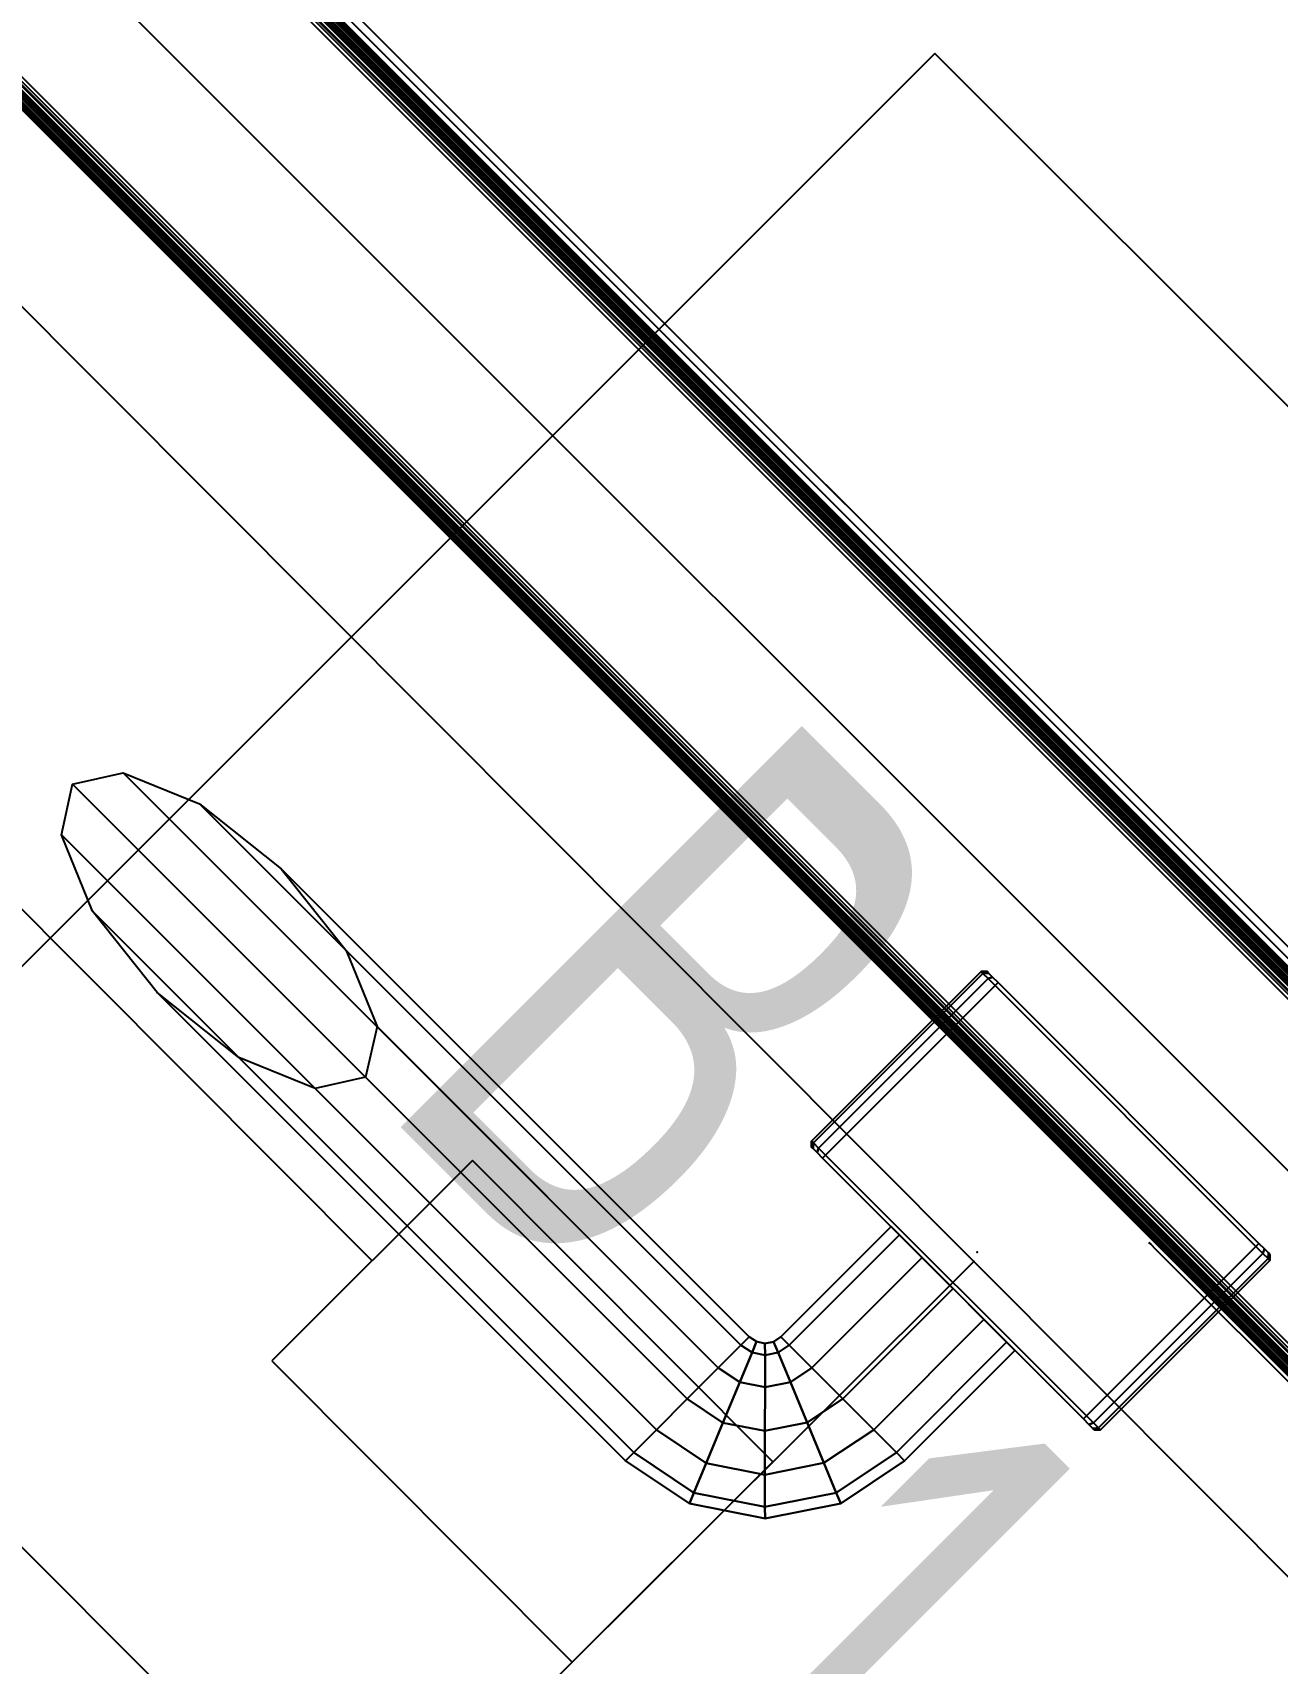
# Model space of a CAD drawing. Extents: x -170 to 1783, y -20 to 1205.
# Drawn here: x -10.89 to -2.11, y 358.24 to 369.74 of the extents above; entities that cross this region are included whole.
import ezdxf
from ezdxf.enums import TextEntityAlignment as Align

# ---------------------------------------------------------------- set-up
doc = ezdxf.new("R2010")
doc.units = 0
doc.header["$LTSCALE"] = 96
doc.header["$MEASUREMENT"] = 0
for name, color, linetype in [('A-FURN-3-PANEL-KNOCK', 7, 'Continuous'), ('A-FURN-3-PANEL-RACE', 7, 'Continuous'), ('A-FURN-3-PANEL-SIDE1', 7, 'Continuous'), ('A-FURN-3-PANEL-SIDE2', 7, 'Continuous'), ('A-FURN-3-PANEL-TOPCAP', 7, 'Continuous'), ('A-FURN-3-POWER-BFM-BOX', 7, 'Continuous'), ('A-FURN-3-POWER-BFM-CONDUIT', 7, 'Continuous'), ('A-FURN-3-WKSF-TOP', 7, 'Continuous'), ('A-FURN-3-WKSF-TRIM', 7, 'Continuous'), ('A-FURN-P-PNLS', 7, 'Continuous'), ('A-FURN-P-PNLS-POWR', 7, 'Continuous'), ('A-FURN-P-WKSF', 7, 'Continuous'), ('A-GLAZ_A', 7, 'Continuous'), ('A-WALL-BLOW_A', 7, 'Continuous'), ('A-WALL-EXT_A', 7, 'Continuous'), ('MAIN_ELECTRICAL', 7, 'Continuous'), ('MAIN_PANEL', 7, 'Continuous'), ('MAIN_WKSURF', 7, 'Continuous'), ('SM', 7, 'Continuous'), ('X-BASE-04-EXISTING_A', 7, 'Continuous')]:
    doc.layers.add(name, color=color, linetype=linetype)

# ---------------------------------------------------------------- blocks, each defined once
blk = doc.blocks.new('EC-EFP-456')
at = {"layer": 'A-FURN-3-PANEL-KNOCK', "color": 30, "linetype": 'Continuous'}
for points, invisible_edges in [([(5.49, 2.05, 3.54), (2.61, 2.05, 3.54), (2.61, 2.05, 0.94), (5.49, 2.05, 0.94)], 5), ([(5.49, 2.05, 0.94), (2.61, 2.05, 0.94), (2.629, 2.05, 0.87), (5.471, 2.05, 0.87)], 5), ([(2.61, 2.05, 3.54), (5.49, 2.05, 3.54), (5.471, 2.05, 3.61), (2.629, 2.05, 3.61)], 5), ([(2.629, 2.05, 3.61), (5.471, 2.05, 3.61), (5.42, 2.05, 3.662), (2.68, 2.05, 3.662)], 5), ([(5.471, 2.05, 0.87), (2.629, 2.05, 0.87), (2.68, 2.05, 0.819), (5.42, 2.05, 0.819)], 5), ([(2.68, 2.05, 3.662), (5.42, 2.05, 3.662), (5.35, 2.05, 3.68), (2.75, 2.05, 3.68)], 1), ([(5.42, 2.05, 0.819), (2.68, 2.05, 0.819), (2.75, 2.05, 0.8), (5.35, 2.05, 0.8)], 1)]:
    blk.add_3dface(points, dxfattribs=dict(at, invisible_edges=invisible_edges))
at = {"layer": 'A-FURN-3-PANEL-RACE', "color": 40, "linetype": 'Continuous'}
for points, invisible_edges in [([(0.08, 2.013, 3.515), (0.08, 2.013, 0.396), (47.92, 2.013, 0.396), (47.92, 2.013, 3.515)], 8), ([(0.5, 1.575, 0.396), (47.5, 1.575, 0.396), (0.08, 2.013, 0.396), (0.08, 1.575, 0.396)], 3), ([(47.5, 1.575, 0.396), (47.92, 1.575, 0.396), (47.92, 2.013, 0.396), (0.08, 2.013, 0.396)], 8), ([(0.6, 2.013, 4.085), (0.6, 2.013, 3.515), (47.4, 2.013, 3.515), (47.4, 2.013, 4.085)], 2), ([(47.86, 1.953, 0.456), (0.14, 1.953, 0.456), (0.14, 1.953, 3.515), (47.86, 1.953, 3.515)], 4), ([(0.5, 1.575, 0.456), (0.14, 1.575, 0.456), (0.14, 1.953, 0.456), (47.5, 1.575, 0.456)], 12), ([(47.5, 1.575, 0.456), (0.14, 1.953, 0.456), (47.86, 1.953, 0.456), (47.86, 1.575, 0.456)], 1), ([(47.4, 1.953, 3.515), (0.6, 1.953, 3.515), (0.6, 1.953, 4.085), (47.4, 1.953, 4.085)], 1), ([(2.098, 1.263, 0.396), (45.902, 1.263, 0.396), (0.5, 1.575, 0.396), (0.5, 1.263, 0.396)], 3), ([(47.5, 1.263, 0.396), (47.5, 1.575, 0.396), (0.5, 1.575, 0.396), (45.902, 1.263, 0.396)], 6), ([(2.098, 1.263, 0.456), (0.5, 1.263, 0.456), (0.5, 1.575, 0.456), (45.902, 1.263, 0.456)], 12), ([(47.5, 1.263, 0.456), (45.902, 1.263, 0.456), (0.5, 1.575, 0.456), (47.5, 1.575, 0.456)], 6), ([(2.098, 1.263, 0.396), (2.229, 1.227, 0.396), (45.771, 1.227, 0.396), (45.902, 1.263, 0.396)], 10), ([(2.098, 1.263, 0.456), (45.902, 1.263, 0.456), (45.771, 1.227, 0.456), (2.229, 1.227, 0.456)], 5), ([(2.229, 1.227, 0.456), (45.771, 1.227, 0.456), (45.675, 1.131, 0.456), (2.325, 1.131, 0.456)], 5), ([(2.229, 1.227, 0.396), (2.325, 1.131, 0.396), (45.675, 1.131, 0.396), (45.771, 1.227, 0.396)], 10), ([(2.325, 1.131, 0.396), (2.36, 1, 0.396), (45.639, 1, 0.396), (45.675, 1.131, 0.396)], 10), ([(2.325, 1.131, 0.456), (45.675, 1.131, 0.456), (45.639, 1, 0.456), (2.36, 1, 0.456)], 5), ([(2.36, 1, 0.396), (2.325, 0.869, 0.396), (45.675, 0.869, 0.396), (45.639, 1, 0.396)], 10), ([(2.36, 1, 0.456), (45.639, 1, 0.456), (45.675, 0.869, 0.456), (2.325, 0.869, 0.456)], 5), ([(2.325, 0.869, 0.456), (45.675, 0.869, 0.456), (45.771, 0.773, 0.456), (2.229, 0.773, 0.456)], 5), ([(2.325, 0.869, 0.396), (2.229, 0.773, 0.396), (45.771, 0.773, 0.396), (45.675, 0.869, 0.396)], 10), ([(0.5, 0.738, 0.456), (2.098, 0.738, 0.456), (47.5, 0.425, 0.456), (0.5, 0.425, 0.456)], 6), ([(0.5, 0.738, 0.396), (0.5, 0.425, 0.396), (47.5, 0.425, 0.396), (2.098, 0.738, 0.396)], 6), ([(2.098, 0.738, 0.456), (2.229, 0.773, 0.456), (45.771, 0.773, 0.456), (45.902, 0.738, 0.456)], 10), ([(2.098, 0.738, 0.396), (45.902, 0.738, 0.396), (45.771, 0.773, 0.396), (2.229, 0.773, 0.396)], 5), ([(45.902, 0.738, 0.456), (47.5, 0.738, 0.456), (47.5, 0.425, 0.456), (2.098, 0.738, 0.456)], 12), ([(45.902, 0.738, 0.396), (2.098, 0.738, 0.396), (47.5, 0.425, 0.396), (47.5, 0.738, 0.396)], 3), ([(0.5, 0.425, 0.396), (0.08, 0.425, 0.396), (0.08, -0.013, 0.396), (47.92, -0.013, 0.396)], 8), ([(0.5, 0.425, 0.456), (47.86, 0.047, 0.456), (0.14, 0.047, 0.456), (0.14, 0.425, 0.456)], 1), ([(47.5, 0.425, 0.396), (0.5, 0.425, 0.396), (47.92, -0.013, 0.396), (47.92, 0.425, 0.396)], 3), ([(47.5, 0.425, 0.456), (47.86, 0.425, 0.456), (47.86, 0.047, 0.456), (0.5, 0.425, 0.456)], 12), ([(0.14, 0.047, 0.456), (47.86, 0.047, 0.456), (47.86, 0.047, 3.515), (0.14, 0.047, 3.515)], 4), ([(0.6, 0.047, 3.515), (47.4, 0.047, 3.515), (47.4, 0.047, 4.085), (0.6, 0.047, 4.085)], 1), ([(47.92, -0.013, 3.515), (47.92, -0.013, 0.396), (0.08, -0.013, 0.396), (0.08, -0.013, 3.515)], 8), ([(47.4, -0.013, 4.085), (47.4, -0.013, 3.515), (0.6, -0.013, 3.515), (0.6, -0.013, 4.085)], 2)]:
    blk.add_3dface(points, dxfattribs=dict(at, invisible_edges=invisible_edges))
for points in [[(0.6, 2.007, 4.125), (0.6, 2.013, 4.085), (47.4, 2.013, 4.085), (47.4, 2.007, 4.125)], [(0.6, 1.992, 4.162), (0.6, 2.007, 4.125), (47.4, 2.007, 4.125), (47.4, 1.992, 4.162)], [(0.6, 1.967, 4.194), (0.6, 1.992, 4.162), (47.4, 1.992, 4.162), (47.4, 1.967, 4.194)], [(0.6, 1.935, 4.219), (0.6, 1.967, 4.194), (47.4, 1.967, 4.194), (47.4, 1.935, 4.219)], [(47.4, 1.949, 4.109), (47.4, 1.953, 4.085), (0.6, 1.953, 4.085), (0.6, 1.949, 4.109)], [(47.4, 1.94, 4.132), (47.4, 1.949, 4.109), (0.6, 1.949, 4.109), (0.6, 1.94, 4.132)], [(47.4, 1.925, 4.152), (47.4, 1.94, 4.132), (0.6, 1.94, 4.132), (0.6, 1.925, 4.152)], [(0.6, 1.898, 4.234), (0.6, 1.935, 4.219), (47.4, 1.935, 4.219), (47.4, 1.898, 4.234)], [(47.4, 1.905, 4.167), (47.4, 1.925, 4.152), (0.6, 1.925, 4.152), (0.6, 1.905, 4.167)], [(47.4, 1.882, 4.176), (47.4, 1.905, 4.167), (0.6, 1.905, 4.167), (0.6, 1.882, 4.176)], [(0.6, 1.858, 4.24), (0.6, 1.898, 4.234), (47.4, 1.898, 4.234), (47.4, 1.858, 4.24)], [(47.4, 1.858, 4.18), (47.4, 1.882, 4.176), (0.6, 1.882, 4.176), (0.6, 1.858, 4.18)], [(0.6, 1.858, 4.18), (0.6, 1.858, 4.24), (47.4, 1.858, 4.24), (47.4, 1.858, 4.18)], [(47.4, 0.142, 4.18), (47.4, 0.142, 4.24), (0.6, 0.142, 4.24), (0.6, 0.142, 4.18)], [(47.4, 0.142, 4.24), (47.4, 0.102, 4.234), (0.6, 0.102, 4.234), (0.6, 0.142, 4.24)], [(0.6, 0.142, 4.18), (0.6, 0.118, 4.176), (47.4, 0.118, 4.176), (47.4, 0.142, 4.18)], [(0.6, 0.118, 4.176), (0.6, 0.095, 4.167), (47.4, 0.095, 4.167), (47.4, 0.118, 4.176)], [(47.4, 0.102, 4.234), (47.4, 0.065, 4.219), (0.6, 0.065, 4.219), (0.6, 0.102, 4.234)], [(0.6, 0.095, 4.167), (0.6, 0.075, 4.152), (47.4, 0.075, 4.152), (47.4, 0.095, 4.167)], [(0.6, 0.075, 4.152), (0.6, 0.06, 4.132), (47.4, 0.06, 4.132), (47.4, 0.075, 4.152)], [(47.4, 0.065, 4.219), (47.4, 0.033, 4.194), (0.6, 0.033, 4.194), (0.6, 0.065, 4.219)], [(0.6, 0.06, 4.132), (0.6, 0.051, 4.109), (47.4, 0.051, 4.109), (47.4, 0.06, 4.132)], [(0.6, 0.051, 4.109), (0.6, 0.047, 4.085), (47.4, 0.047, 4.085), (47.4, 0.051, 4.109)], [(47.4, 0.033, 4.194), (47.4, 0.008, 4.162), (0.6, 0.008, 4.162), (0.6, 0.033, 4.194)], [(47.4, 0.008, 4.162), (47.4, -0.007, 4.125), (0.6, -0.007, 4.125), (0.6, 0.008, 4.162)], [(47.4, -0.007, 4.125), (47.4, -0.013, 4.085), (0.6, -0.013, 4.085), (0.6, -0.007, 4.125)]]:
    blk.add_3dface(points, dxfattribs=at)
at = {"layer": 'A-FURN-3-PANEL-SIDE1', "color": 7, "linetype": 'Continuous'}
for points in [[(47.322, 1.955, 55.74), (47.323, 0.045, 55.74), (0.678, 0.045, 55.74), (0.678, 1.955, 55.74)], [(47.322, 0.045, 4.24), (47.322, 1.955, 4.24), (0.678, 1.955, 4.24), (0.678, 0.045, 4.24)], [(47.323, 0.045, 55.74), (47.322, 0.045, 4.24), (0.678, 0.045, 4.24), (0.678, 0.045, 55.74)]]:
    blk.add_3dface(points, dxfattribs=at)
at = {"layer": 'A-FURN-3-PANEL-SIDE2', "color": 7, "linetype": 'Continuous'}
blk.add_3dface([(0.678, 1.955, 55.74), (0.678, 1.955, 4.24), (47.322, 1.955, 4.24), (47.322, 1.955, 55.74)], dxfattribs=at)
at = {"layer": 'A-FURN-3-PANEL-TOPCAP', "color": 60, "linetype": 'Continuous'}
for points, invisible_edges in [([(0.76, 2.02, 56.286), (0.76, 2.02, 56.161), (47.24, 2.02, 56.161), (47.24, 2.02, 56.286)], 5), ([(47.24, 2, 56.141), (47.24, 2.02, 56.161), (0.76, 2.02, 56.161), (0.76, 2, 56.141)], 5), ([(47.24, 2.02, 56.036), (47.24, 2, 56.056), (0.76, 2, 56.056), (0.76, 2.02, 56.036)], 5), ([(0.76, 2.02, 56.036), (0.815, 2.02, 55.774), (47.185, 2.02, 55.774), (47.24, 2.02, 56.036)], 5), ([(0.76, 2, 56.141), (0.76, 2, 56.056), (47.24, 2, 56.056), (47.24, 2, 56.141)], 5), ([(47.185, 2.02, 55.774), (0.815, 2.02, 55.774), (0.815, 1.986, 55.74), (47.185, 1.986, 55.74)], 10), ([(0.815, 0.045, 55.74), (0.815, -0.02, 55.774), (47.185, 0.014, 55.74), (47.185, 0.045, 55.74)], 1), ([(47.185, -0.02, 55.774), (47.185, 0.014, 55.74), (0.815, 0.014, 55.74), (0.815, -0.02, 55.774)], 5), ([(0.76, -0.02, 56.161), (47.24, -0.02, 56.161), (47.24, 0, 56.141), (0.76, 0, 56.141)], 10), ([(47.24, 0, 56.056), (0.76, 0, 56.056), (0.76, 0, 56.141), (47.24, 0, 56.141)], 10), ([(0.76, 0, 56.056), (47.24, 0, 56.056), (47.24, -0.02, 56.036), (0.76, -0.02, 56.036)], 10), ([(0.76, -0.02, 56.161), (0.76, -0.02, 56.286), (47.24, -0.02, 56.286), (47.24, -0.02, 56.161)], 5), ([(47.185, -0.02, 55.774), (0.815, -0.02, 55.774), (0.76, -0.02, 56.036), (47.24, -0.02, 56.036)], 10)]:
    blk.add_3dface(points, dxfattribs=dict(at, invisible_edges=invisible_edges))
for points in [[(47.24, 2.02, 56.286), (47.24, 2.015, 56.31), (0.76, 2.015, 56.31), (0.76, 2.02, 56.286)], [(47.24, 2.015, 56.31), (47.24, 2.001, 56.331), (0.76, 2.001, 56.331), (0.76, 2.015, 56.31)], [(47.24, 2.001, 56.331), (47.24, 1.98, 56.345), (0.76, 1.98, 56.345), (0.76, 2.001, 56.331)], [(47.24, 1.98, 56.345), (47.24, 1.956, 56.35), (0.76, 1.956, 56.35), (0.76, 1.98, 56.345)], [(0.76, 0.044, 56.35), (0.76, 1.956, 56.35), (47.24, 1.956, 56.35), (47.24, 0.044, 56.35)], [(47.185, 1.955, 55.74), (47.185, 1.986, 55.74), (0.815, 1.986, 55.74), (0.815, 1.955, 55.74)], [(0.76, 0.02, 56.345), (0.76, 0.044, 56.35), (47.24, 0.044, 56.35), (47.24, 0.02, 56.345)], [(0.76, -0.001, 56.331), (0.76, 0.02, 56.345), (47.24, 0.02, 56.345), (47.24, -0.001, 56.331)], [(0.76, -0.015, 56.31), (0.76, -0.001, 56.331), (47.24, -0.001, 56.331), (47.24, -0.015, 56.31)], [(0.76, -0.02, 56.286), (0.76, -0.015, 56.31), (47.24, -0.015, 56.31), (47.24, -0.02, 56.286)]]:
    blk.add_3dface(points, dxfattribs=at)
at = {"layer": 'A-FURN-P-PNLS', "color": 60, "linetype": 'Continuous'}
for p, q in [((0, 2), (48, 2)), ((48, 0), (0, 0))]:
    blk.add_line(p, q, dxfattribs=at)
at = {"layer": 'A-FURN-P-PNLS-POWR', "color": 1, "linetype": 'Continuous'}
blk.add_line((22, 1), (0, 1), dxfattribs=at)
blk = doc.blocks.new('EC-WYC-46-2424-T')
at = {"layer": 'A-FURN-3-WKSF-TOP', "color": 60, "linetype": 'Continuous'}
for points, invisible_edges in [([(22.733, -29.051, 27.75), (23.331, -30.264, 27.75), (23.766, -31.544, 27.75), (47.882, -1.368, 27.75)], 12), ([(22.733, -29.051, 29), (47.882, -1.368, 29), (23.766, -31.544, 29), (23.331, -30.264, 29)], 3), ([(47.882, -1.368, 27.75), (23.766, -31.544, 27.75), (24.03, -32.871, 27.75), (24.118, -34.22, 27.75)], 9), ([(47.882, -1.368, 29), (24.118, -34.22, 29), (24.03, -32.871, 29), (23.766, -31.544, 29)], 9), ([(47.882, -1.368, 27.75), (24.118, -34.22, 27.75), (47.858, -20.225, 27.75), (47.882, -19.981, 27.75)], 3), ([(47.882, -1.368, 29), (47.882, -19.981, 29), (47.858, -20.225, 29), (24.118, -34.22, 29)], 12)]:
    blk.add_3dface(points, dxfattribs=dict(at, invisible_edges=invisible_edges))
at = {"layer": 'A-FURN-3-WKSF-TRIM', "color": 40, "linetype": 'Continuous'}
for points in [[(47.882, -1.368, 29), (47.941, -1.368, 28.984), (47.941, -19.981, 28.984), (47.882, -19.981, 29)], [(47.941, -1.368, 27.766), (47.882, -1.368, 27.75), (47.882, -19.981, 27.75), (47.941, -19.981, 27.766)], [(47.941, -1.368, 28.984), (47.984, -1.368, 28.941), (47.984, -19.981, 28.941), (47.941, -19.981, 28.984)], [(47.984, -1.368, 27.809), (47.941, -1.368, 27.766), (47.941, -19.981, 27.766), (47.984, -19.981, 27.809)], [(47.984, -1.368, 28.941), (48, -1.368, 28.882), (48, -19.981, 28.882), (47.984, -19.981, 28.941)], [(48, -1.368, 27.868), (47.984, -1.368, 27.809), (47.984, -19.981, 27.809), (48, -19.981, 27.868)], [(48, -1.368, 28.882), (48, -1.368, 27.868), (48, -19.981, 27.868), (48, -19.981, 28.882)]]:
    blk.add_3dface(points, dxfattribs=at)
at = {"layer": 'A-FURN-P-WKSF', "color": 7, "linetype": 'Continuous'}
blk.add_line((48, -19.933), (48, -1.25), dxfattribs=at)
blk = doc.blocks.new('EC-BFM-1')
at = {"layer": 'A-FURN-3-POWER-BFM-BOX', "color": 20, "linetype": 'Continuous'}
for points in [[(-1.41, 1.482, 3.54), (-1.41, 1.482, 0.94), (-1.38, 1.512, 0.94), (-1.38, 1.512, 3.54)], [(-1.391, 1.482, 3.61), (-1.41, 1.482, 3.54), (-1.38, 1.512, 3.54), (-1.365, 1.512, 3.595)], [(-1.365, 1.512, 0.885), (-1.38, 1.512, 0.94), (-1.41, 1.482, 0.94), (-1.391, 1.482, 0.87)], [(-1.34, 1.482, 3.662), (-1.391, 1.482, 3.61), (-1.365, 1.512, 3.595), (-1.325, 1.512, 3.636)], [(-1.325, 1.512, 0.845), (-1.365, 1.512, 0.885), (-1.391, 1.482, 0.87), (-1.34, 1.482, 0.819)], [(-1.27, 1.482, 3.68), (-1.34, 1.482, 3.662), (-1.325, 1.512, 3.636), (-1.27, 1.512, 3.65)], [(-1.27, 1.512, 0.83), (-1.325, 1.512, 0.845), (-1.34, 1.482, 0.819), (-1.27, 1.482, 0.8)], [(-1.27, 1.512, 0.83), (-1.27, 1.482, 0.8), (1.33, 1.482, 0.8), (1.33, 1.512, 0.83)], [(1.33, 1.482, 3.68), (-1.27, 1.482, 3.68), (-1.27, 1.512, 3.65), (1.33, 1.512, 3.65)], [(1.4, 1.482, 3.662), (1.33, 1.482, 3.68), (1.33, 1.512, 3.65), (1.385, 1.512, 3.636)], [(1.385, 1.512, 0.845), (1.33, 1.512, 0.83), (1.33, 1.482, 0.8), (1.4, 1.482, 0.819)], [(1.451, 1.482, 3.61), (1.4, 1.482, 3.662), (1.385, 1.512, 3.636), (1.425, 1.512, 3.595)], [(1.425, 1.512, 0.885), (1.385, 1.512, 0.845), (1.4, 1.482, 0.819), (1.451, 1.482, 0.87)], [(1.47, 1.482, 3.54), (1.451, 1.482, 3.61), (1.425, 1.512, 3.595), (1.44, 1.512, 3.54)], [(1.44, 1.512, 0.94), (1.425, 1.512, 0.885), (1.451, 1.482, 0.87), (1.47, 1.482, 0.94)], [(1.44, 1.512, 0.94), (1.47, 1.482, 0.94), (1.47, 1.482, 3.54), (1.44, 1.512, 3.54)], [(-1.41, -0.208, 0.94), (-1.41, 1.482, 0.94), (-1.41, 1.482, 3.54), (-1.41, -0.208, 3.54)], [(-1.41, 1.482, 3.54), (-1.391, 1.482, 3.61), (-1.391, -0.208, 3.61), (-1.41, -0.208, 3.54)], [(-1.391, 1.482, 0.87), (-1.41, 1.482, 0.94), (-1.41, -0.208, 0.94), (-1.391, -0.208, 0.87)], [(-1.391, 1.482, 3.61), (-1.34, 1.482, 3.662), (-1.34, -0.208, 3.662), (-1.391, -0.208, 3.61)], [(-1.34, 1.482, 0.819), (-1.391, 1.482, 0.87), (-1.391, -0.208, 0.87), (-1.34, -0.208, 0.819)], [(-1.34, 1.482, 3.662), (-1.27, 1.482, 3.68), (-1.27, -0.208, 3.68), (-1.34, -0.208, 3.662)], [(-1.27, 1.482, 0.8), (-1.34, 1.482, 0.819), (-1.34, -0.208, 0.819), (-1.27, -0.208, 0.8)], [(-1.27, -0.208, 3.68), (-1.27, 1.482, 3.68), (1.33, 1.482, 3.68), (1.33, -0.208, 3.68)], [(1.33, -0.208, 0.8), (1.33, 1.482, 0.8), (-1.27, 1.482, 0.8), (-1.27, -0.208, 0.8)], [(1.33, 1.482, 3.68), (1.4, 1.482, 3.662), (1.4, -0.208, 3.662), (1.33, -0.208, 3.68)], [(1.4, 1.482, 0.819), (1.33, 1.482, 0.8), (1.33, -0.208, 0.8), (1.4, -0.208, 0.819)], [(1.4, 1.482, 3.662), (1.451, 1.482, 3.61), (1.451, -0.208, 3.61), (1.4, -0.208, 3.662)], [(1.451, 1.482, 0.87), (1.4, 1.482, 0.819), (1.4, -0.208, 0.819), (1.451, -0.208, 0.87)], [(1.451, 1.482, 3.61), (1.47, 1.482, 3.54), (1.47, -0.208, 3.54), (1.451, -0.208, 3.61)], [(1.47, 1.482, 0.94), (1.451, 1.482, 0.87), (1.451, -0.208, 0.87), (1.47, -0.208, 0.94)], [(1.47, -0.208, 3.54), (1.47, 1.482, 3.54), (1.47, 1.482, 0.94), (1.47, -0.208, 0.94)], [(-1.41, -0.208, 3.54), (-1.38, -0.238, 3.54), (-1.38, -0.238, 0.94), (-1.41, -0.208, 0.94)], [(-1.41, -0.208, 3.54), (-1.391, -0.208, 3.61), (-1.365, -0.238, 3.595), (-1.38, -0.238, 3.54)], [(-1.38, -0.238, 0.94), (-1.365, -0.238, 0.885), (-1.391, -0.208, 0.87), (-1.41, -0.208, 0.94)], [(-1.391, -0.208, 3.61), (-1.34, -0.208, 3.662), (-1.325, -0.238, 3.636), (-1.365, -0.238, 3.595)], [(-1.365, -0.238, 0.885), (-1.325, -0.238, 0.845), (-1.34, -0.208, 0.819), (-1.391, -0.208, 0.87)], [(-1.34, -0.208, 3.662), (-1.27, -0.208, 3.68), (-1.27, -0.238, 3.65), (-1.325, -0.238, 3.636)], [(-1.325, -0.238, 0.845), (-1.27, -0.238, 0.83), (-1.27, -0.208, 0.8), (-1.34, -0.208, 0.819)], [(1.33, -0.208, 3.68), (1.33, -0.238, 3.65), (-1.27, -0.238, 3.65), (-1.27, -0.208, 3.68)], [(-1.27, -0.238, 0.83), (1.33, -0.238, 0.83), (1.33, -0.208, 0.8), (-1.27, -0.208, 0.8)], [(1.33, -0.208, 3.68), (1.4, -0.208, 3.662), (1.385, -0.238, 3.636), (1.33, -0.238, 3.65)], [(1.33, -0.238, 0.83), (1.385, -0.238, 0.845), (1.4, -0.208, 0.819), (1.33, -0.208, 0.8)], [(1.4, -0.208, 3.662), (1.451, -0.208, 3.61), (1.425, -0.238, 3.595), (1.385, -0.238, 3.636)], [(1.385, -0.238, 0.845), (1.425, -0.238, 0.885), (1.451, -0.208, 0.87), (1.4, -0.208, 0.819)], [(1.451, -0.208, 3.61), (1.47, -0.208, 3.54), (1.44, -0.238, 3.54), (1.425, -0.238, 3.595)], [(1.425, -0.238, 0.885), (1.44, -0.238, 0.94), (1.47, -0.208, 0.94), (1.451, -0.208, 0.87)], [(1.44, -0.238, 0.94), (1.44, -0.238, 3.54), (1.47, -0.208, 3.54), (1.47, -0.208, 0.94)]]:
    blk.add_3dface(points, dxfattribs=at)
for points, invisible_edges in [([(-1.38, 1.512, 3.54), (1.44, 1.512, 3.54), (1.425, 1.512, 3.595), (-1.365, 1.512, 3.595)], 5), ([(-1.38, 1.512, 0.94), (1.44, 1.512, 0.94), (1.44, 1.512, 3.54), (-1.38, 1.512, 3.54)], 5), ([(1.44, 1.512, 0.94), (-1.38, 1.512, 0.94), (-1.365, 1.512, 0.885), (1.425, 1.512, 0.885)], 5), ([(1.385, 1.512, 3.636), (-1.325, 1.512, 3.636), (-1.365, 1.512, 3.595), (1.425, 1.512, 3.595)], 5), ([(-1.325, 1.512, 0.845), (1.385, 1.512, 0.845), (1.425, 1.512, 0.885), (-1.365, 1.512, 0.885)], 5), ([(-1.325, 1.512, 3.636), (1.385, 1.512, 3.636), (1.33, 1.512, 3.65), (-1.27, 1.512, 3.65)], 1), ([(1.385, 1.512, 0.845), (-1.325, 1.512, 0.845), (-1.27, 1.512, 0.83), (1.33, 1.512, 0.83)], 1), ([(-1.38, -0.238, 3.54), (-1.365, -0.238, 3.595), (1.425, -0.238, 3.595), (1.44, -0.238, 3.54)], 10), ([(-1.38, -0.238, 0.94), (-1.38, -0.238, 3.54), (1.44, -0.238, 3.54), (1.44, -0.238, 0.94)], 10), ([(1.44, -0.238, 0.94), (1.425, -0.238, 0.885), (-1.365, -0.238, 0.885), (-1.38, -0.238, 0.94)], 10), ([(1.385, -0.238, 3.636), (1.425, -0.238, 3.595), (-1.365, -0.238, 3.595), (-1.325, -0.238, 3.636)], 10), ([(-1.325, -0.238, 0.845), (-1.365, -0.238, 0.885), (1.425, -0.238, 0.885), (1.385, -0.238, 0.845)], 10), ([(-1.325, -0.238, 3.636), (-1.27, -0.238, 3.65), (1.33, -0.238, 3.65), (1.385, -0.238, 3.636)], 8), ([(1.385, -0.238, 0.845), (1.33, -0.238, 0.83), (-1.27, -0.238, 0.83), (-1.325, -0.238, 0.845)], 8)]:
    blk.add_3dface(points, dxfattribs=dict(at, invisible_edges=invisible_edges))
at = {"layer": 'A-FURN-3-POWER-BFM-CONDUIT', "color": 40, "linetype": 'Continuous'}
for points in [[(-0.505, -1.338, 2.549), (-0.587, -1.338, 2.24), (-0.587, -0.238, 2.24), (-0.505, -0.238, 2.549)], [(-0.587, -1.338, 2.24), (-0.505, -1.338, 1.932), (-0.505, -0.238, 1.932), (-0.587, -0.238, 2.24)], [(-0.279, -1.338, 2.775), (-0.505, -1.338, 2.549), (-0.505, -0.238, 2.549), (-0.279, -0.238, 2.775)], [(-0.505, -1.338, 1.932), (-0.279, -1.338, 1.706), (-0.279, -0.238, 1.706), (-0.505, -0.238, 1.932)], [(0.03, -1.338, 2.858), (-0.279, -1.338, 2.775), (-0.279, -0.238, 2.775), (0.03, -0.238, 2.858)], [(-0.279, -1.338, 1.706), (0.03, -1.338, 1.623), (0.03, -0.238, 1.623), (-0.279, -0.238, 1.706)], [(0.339, -1.338, 2.775), (0.03, -1.338, 2.858), (0.03, -0.238, 2.858), (0.339, -0.238, 2.775)], [(0.03, -1.338, 1.623), (0.339, -1.338, 1.706), (0.339, -0.238, 1.706), (0.03, -0.238, 1.623)], [(0.565, -1.338, 2.549), (0.339, -1.338, 2.775), (0.339, -0.238, 2.775), (0.565, -0.238, 2.549)], [(0.339, -1.338, 1.706), (0.565, -1.338, 1.932), (0.565, -0.238, 1.932), (0.339, -0.238, 1.706)], [(0.647, -1.338, 2.24), (0.565, -1.338, 2.549), (0.565, -0.238, 2.549), (0.647, -0.238, 2.24)], [(0.565, -1.338, 1.932), (0.647, -1.338, 2.24), (0.647, -0.238, 2.24), (0.565, -0.238, 1.932)], [(-0.523, -1.429, 2.549), (-0.599, -1.398, 2.24), (-0.587, -1.338, 2.24), (-0.505, -1.338, 2.549)], [(-0.599, -1.398, 2.24), (-0.523, -1.429, 1.932), (-0.505, -1.338, 1.932), (-0.587, -1.338, 2.24)], [(-0.314, -1.516, 2.775), (-0.523, -1.429, 2.549), (-0.505, -1.338, 2.549), (-0.279, -1.338, 2.775)], [(-0.523, -1.429, 1.932), (-0.314, -1.516, 1.706), (-0.279, -1.338, 1.706), (-0.505, -1.338, 1.932)], [(-0.029, -1.634, 2.858), (-0.314, -1.516, 2.775), (-0.279, -1.338, 2.775), (0.03, -1.338, 2.858)], [(-0.314, -1.516, 1.706), (-0.029, -1.634, 1.623), (0.03, -1.338, 1.623), (-0.279, -1.338, 1.706)], [(0.256, -1.752, 2.775), (-0.029, -1.634, 2.858), (0.03, -1.338, 2.858), (0.339, -1.338, 2.775)], [(-0.029, -1.634, 1.623), (0.256, -1.752, 1.706), (0.339, -1.338, 1.706), (0.03, -1.338, 1.623)], [(0.465, -1.839, 2.549), (0.256, -1.752, 2.775), (0.339, -1.338, 2.775), (0.565, -1.338, 2.549)], [(0.256, -1.752, 1.706), (0.465, -1.839, 1.932), (0.565, -1.338, 1.932), (0.339, -1.338, 1.706)], [(0.542, -1.87, 2.24), (0.465, -1.839, 2.549), (0.565, -1.338, 2.549), (0.647, -1.338, 2.24)], [(0.465, -1.839, 1.932), (0.542, -1.87, 2.24), (0.647, -1.338, 2.24), (0.565, -1.338, 1.932)], [(-0.745, -1.578, 2.549), (-0.745, -1.495, 2.24), (-0.685, -1.483, 2.24), (-0.653, -1.559, 2.549)], [(-0.745, -1.495, 2.24), (-0.745, -1.578, 1.932), (-0.653, -1.559, 1.932), (-0.685, -1.483, 2.24)], [(-0.653, -1.559, 2.549), (-0.685, -1.483, 2.24), (-0.634, -1.449, 2.24), (-0.575, -1.507, 2.549)], [(-0.685, -1.483, 2.24), (-0.653, -1.559, 1.932), (-0.575, -1.507, 1.932), (-0.634, -1.449, 2.24)], [(-0.575, -1.507, 2.549), (-0.634, -1.449, 2.24), (-0.599, -1.398, 2.24), (-0.523, -1.429, 2.549)], [(-0.634, -1.449, 2.24), (-0.575, -1.507, 1.932), (-0.523, -1.429, 1.932), (-0.599, -1.398, 2.24)], [(-0.415, -1.667, 2.775), (-0.575, -1.507, 2.549), (-0.523, -1.429, 2.549), (-0.314, -1.516, 2.775)], [(-0.575, -1.507, 1.932), (-0.415, -1.667, 1.706), (-0.314, -1.516, 1.706), (-0.523, -1.429, 1.932)], [(-0.745, -1.578, 2.549), (-0.745, -1.804, 2.775), (-6.678, -1.804), (-6.143, -1.578)], [(-0.745, -1.495, 2.24), (-0.745, -1.578, 2.549), (-6.143, -1.578), (-5.413, -1.495)], [(-0.745, -1.578, 1.932), (-0.745, -1.495, 2.24), (-5.413, -1.495), (-4.682, -1.578)], [(-0.745, -1.804, 1.706), (-0.745, -1.578, 1.932), (-4.682, -1.578), (-4.147, -1.804)], [(-0.745, -1.804, 2.775), (-0.745, -1.578, 2.549), (-0.653, -1.559, 2.549), (-0.567, -1.768, 2.775)], [(-0.745, -1.578, 1.932), (-0.745, -1.804, 1.706), (-0.567, -1.768, 1.706), (-0.653, -1.559, 1.932)], [(-0.567, -1.768, 2.775), (-0.653, -1.559, 2.549), (-0.575, -1.507, 2.549), (-0.415, -1.667, 2.775)], [(-0.653, -1.559, 1.932), (-0.567, -1.768, 1.706), (-0.415, -1.667, 1.706), (-0.575, -1.507, 1.932)], [(-0.197, -1.886, 2.858), (-0.415, -1.667, 2.775), (-0.314, -1.516, 2.775), (-0.029, -1.634, 2.858)], [(-0.415, -1.667, 1.706), (-0.197, -1.886, 1.623), (-0.029, -1.634, 1.623), (-0.314, -1.516, 1.706)], [(-0.448, -2.054, 2.858), (-0.567, -1.768, 2.775), (-0.415, -1.667, 2.775), (-0.197, -1.886, 2.858)], [(-0.567, -1.768, 1.706), (-0.448, -2.054, 1.623), (-0.197, -1.886, 1.623), (-0.415, -1.667, 1.706)], [(0.021, -2.104, 2.775), (-0.197, -1.886, 2.858), (-0.029, -1.634, 2.858), (0.256, -1.752, 2.775)], [(-0.197, -1.886, 1.623), (0.021, -2.104, 1.706), (0.256, -1.752, 1.706), (-0.029, -1.634, 1.623)], [(-0.745, -1.804, 2.775), (-0.745, -2.113, 2.858), (-6.874, -2.113), (-6.678, -1.804)], [(-0.745, -2.113, 1.623), (-0.745, -1.804, 1.706), (-4.147, -1.804), (-3.952, -2.113)], [(-0.745, -2.113, 2.858), (-0.745, -1.804, 2.775), (-0.567, -1.768, 2.775), (-0.448, -2.054, 2.858)], [(-0.745, -1.804, 1.706), (-0.745, -2.113, 1.623), (-0.448, -2.054, 1.623), (-0.567, -1.768, 1.706)], [(0.181, -2.264, 2.549), (0.021, -2.104, 2.775), (0.256, -1.752, 2.775), (0.465, -1.839, 2.549)], [(0.021, -2.104, 1.706), (0.181, -2.264, 1.932), (0.465, -1.839, 1.932), (0.256, -1.752, 1.706)], [(0.24, -2.322, 2.24), (0.181, -2.264, 2.549), (0.465, -1.839, 2.549), (0.542, -1.87, 2.24)], [(0.181, -2.264, 1.932), (0.24, -2.322, 2.24), (0.542, -1.87, 2.24), (0.465, -1.839, 1.932)], [(-0.33, -2.339, 2.775), (-0.448, -2.054, 2.858), (-0.197, -1.886, 2.858), (0.021, -2.104, 2.775)], [(-0.448, -2.054, 1.623), (-0.33, -2.339, 1.706), (0.021, -2.104, 1.706), (-0.197, -1.886, 1.623)], [(-0.745, -2.421, 2.775), (-0.745, -2.113, 2.858), (-0.448, -2.054, 2.858), (-0.33, -2.339, 2.775)], [(-0.745, -2.113, 1.623), (-0.745, -2.421, 1.706), (-0.33, -2.339, 1.706), (-0.448, -2.054, 1.623)], [(-0.745, -2.113, 2.858), (-0.745, -2.421, 2.775), (-6.678, -2.421), (-6.874, -2.113)], [(-0.745, -2.421, 1.706), (-0.745, -2.113, 1.623), (-3.952, -2.113), (-4.147, -2.421)], [(-0.244, -2.548, 2.549), (-0.33, -2.339, 2.775), (0.021, -2.104, 2.775), (0.181, -2.264, 2.549)], [(-0.33, -2.339, 1.706), (-0.244, -2.548, 1.932), (0.181, -2.264, 1.932), (0.021, -2.104, 1.706)], [(-0.212, -2.624, 2.24), (-0.244, -2.548, 2.549), (0.181, -2.264, 2.549), (0.24, -2.322, 2.24)], [(-0.244, -2.548, 1.932), (-0.212, -2.624, 2.24), (0.24, -2.322, 2.24), (0.181, -2.264, 1.932)], [(-0.745, -2.647, 2.549), (-0.745, -2.421, 2.775), (-0.33, -2.339, 2.775), (-0.244, -2.548, 2.549)], [(-0.745, -2.421, 1.706), (-0.745, -2.647, 1.932), (-0.244, -2.548, 1.932), (-0.33, -2.339, 1.706)], [(-0.745, -2.421, 2.775), (-0.745, -2.647, 2.549), (-6.143, -2.647), (-6.678, -2.421)], [(-0.745, -2.647, 1.932), (-0.745, -2.421, 1.706), (-4.147, -2.421), (-4.682, -2.647)], [(-0.745, -2.73, 2.24), (-0.745, -2.647, 2.549), (-0.244, -2.548, 2.549), (-0.212, -2.624, 2.24)], [(-0.745, -2.647, 1.932), (-0.745, -2.73, 2.24), (-0.212, -2.624, 2.24), (-0.244, -2.548, 1.932)], [(-0.745, -2.647, 2.549), (-0.745, -2.73, 2.24), (-5.413, -2.73), (-6.143, -2.647)], [(-0.745, -2.73, 2.24), (-0.745, -2.647, 1.932), (-4.682, -2.647), (-5.413, -2.73)]]:
    blk.add_3dface(points, dxfattribs=at)
at = {"layer": 'MAIN_ELECTRICAL', "color": 7, "linetype": 'Continuous'}
for p in [(-0.031, 0.063), (-0.031, 0.063), (0, 0), (0, 0)]:
    blk.add_point(p, dxfattribs=at)
at = {"layer": 'SM', "color": 60, "linetype": 'Continuous'}
for p, q in [((5.969, 5.829), (-6.219, 5.829)), ((-6.219, 5.829), (-6.219, -6.171)), ((-6.219, -6.171), (5.969, -6.171))]:
    blk.add_line(p, q, dxfattribs=at)
at = {"layer": 'SM', "color": 60, "linetype": 'Continuous', "width": 0.577333}
for s, p in [('B', (-3.781, -2.187)), ('B', (-3.781, -2.187)), ('B', (-3.781, -2.187)), ('B', (-3.781, -2.187)), ('B', (-3.781, -2.187)), ('B', (-3.781, -2.187)), ('B', (-3.781, -2.187)), ('1', (0.461, -4.554)), ('1', (0.461, -4.554)), ('1', (0.461, -4.554)), ('1', (0.461, -4.554)), ('1', (0.461, -4.554)), ('1', (0.461, -4.554)), ('1', (0.461, -4.554))]:
    blk.add_text(s, height=4, dxfattribs=at).set_placement(p)

msp = doc.modelspace()

# ---------------------------------------------------------------- linework, layer by layer
at = {"layer": 'A-GLAZ_A', "color": 212, "linetype": 'Continuous'}
for p, q in [((-8.49276, 361.08012), (-39.18224, 391.86467)), ((-7.78457, 361.78613), (-9.20096, 360.37411)), ((-5.66653, 359.66153), (-7.78457, 361.78613)), ((-9.20096, 360.37411), (-7.08293, 358.24951)), ((-9.20096, 360.37411), (-9.20096, 360.37411)), ((-7.08293, 358.24951), (-5.66653, 359.66153))]:
    msp.add_line(p, q, dxfattribs=at)
at = {"layer": 'A-WALL-BLOW_A', "color": 5, "linetype": 'Continuous'}
for p, q in [((-4.25013, 361.07356), (-137.59821, 494.83475)), ((-10.62393, 354.71945), (-4.25013, 361.07356))]:
    msp.add_line(p, q, dxfattribs=at)
at = {"layer": 'A-WALL-EXT_A', "color": 2, "linetype": 'Continuous'}
for p, q in [((-4.25013, 361.07356), (-7.79113, 357.5435)), ((1.92748, 354.87681), (-4.25013, 361.07356))]:
    msp.add_line(p, q, dxfattribs=at)
at = {"layer": 'X-BASE-04-EXISTING_A', "color": 5, "linetype": 'Continuous'}
for p, q in [((-4.25013, 361.07356), (-137.59821, 494.83475)), ((-10.62393, 354.71945), (-4.25013, 361.07356))]:
    msp.add_line(p, q, dxfattribs=at)
at = {"layer": 'X-BASE-04-EXISTING_A', "color": 212, "linetype": 'Continuous'}
for p, q in [((-8.49276, 361.08012), (-39.18224, 391.86467)), ((-7.78457, 361.78613), (-9.20096, 360.37411)), ((-5.66653, 359.66153), (-7.78457, 361.78613)), ((-9.20096, 360.37411), (-7.08293, 358.24951)), ((-9.20096, 360.37411), (-9.20096, 360.37411)), ((-7.08293, 358.24951), (-5.66653, 359.66153))]:
    msp.add_line(p, q, dxfattribs=at)

# ---------------------------------------------------------------- block references
at = {"layer": 'MAIN_ELECTRICAL', "color": 47, "linetype": 'Continuous'}
ref = msp.add_blockref('EC-BFM-1', (-4.25013, 361.07356), dxfattribs=dict(at, rotation=315))
ref.add_attrib('CAPMC', 'ECH', dxfattribs={"color": 47, "linetype": 'Continuous', "height": 0.000000012, "width": 0.666667}).set_placement((-4.25013, 361.07356), align=Align.BOTTOM_LEFT)
ref.add_attrib('CAPPN', 'EC-BFM-1', dxfattribs={"color": 47, "linetype": 'Continuous', "height": 0.000000012, "width": 0.666667}).set_placement((-4.25013, 361.07356), align=Align.BOTTOM_LEFT)
ref.add_attrib('CAPMG', 'RSI', dxfattribs={"color": 47, "linetype": 'Continuous', "height": 0.000000012, "width": 0.666667}).set_placement((-4.25013, 361.07356), align=Align.BOTTOM_LEFT)
ref.add_attrib('CAPQTY', '1', dxfattribs={"color": 47, "linetype": 'Continuous', "height": 0.000000012, "width": 0.666667}).set_placement((-4.25013, 361.07356), align=Align.BOTTOM_LEFT)
at = {"layer": 'MAIN_PANEL', "color": 47, "linetype": 'Continuous', "rotation": 135}
msp.add_blockref('EC-EFP-456', (2.31495, 358.77696), dxfattribs=at)
at = {"layer": 'MAIN_WKSURF', "color": 47, "linetype": 'Continuous', "rotation": 225}
msp.add_blockref('EC-WYC-46-2424-T', (36.25607, 392.71809), dxfattribs=at)

doc.saveas('drawing.dxf')
